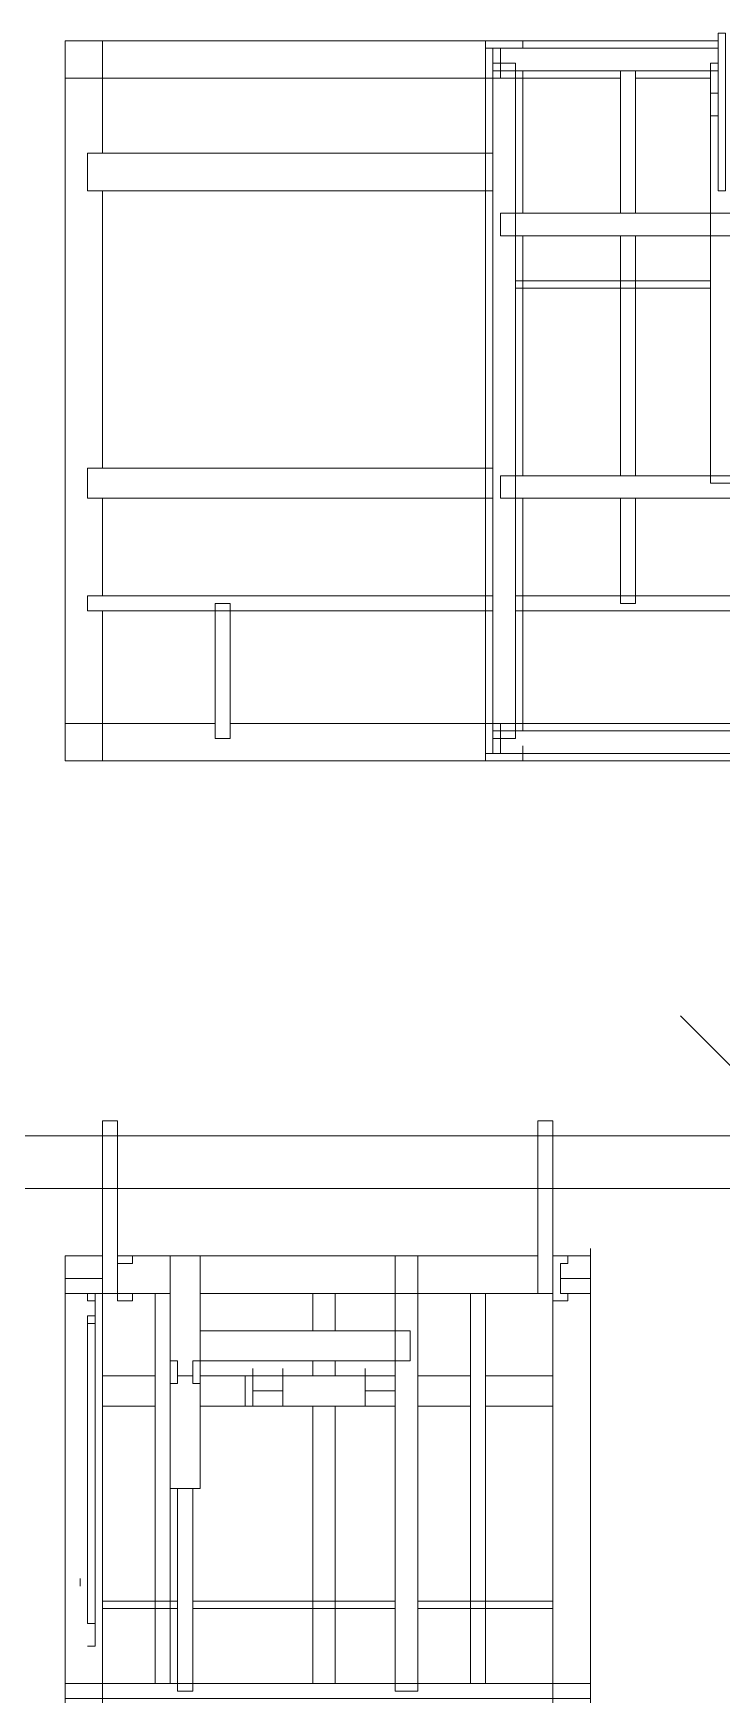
# Model space of a CAD drawing. Header units: inches. Extents: x -1128 to 651, y 96 to 845.
# Drawn here: x -201.96 to -199.23, y 787.3 to 793.89 of the extents above; entities that cross this region are included whole.
import ezdxf

# ---------------------------------------------------------------- set-up
doc = ezdxf.new("R2010")
doc.units = ezdxf.units.IN
doc.header["$MEASUREMENT"] = 0
doc.layers.add('Layer 1', color=7, linetype='Continuous')

msp = doc.modelspace()

# ---------------------------------------------------------------- linework, layer by layer
at = {"layer": 'Layer 1', "color": 0, "lineweight": 5}
for points in [[(-201.8337, 793.8602), (-201.6851, 793.8602)], [(-201.8337, 791.0055), (-201.8337, 793.8602)], [(-201.8337, 793.8602), (-200.1684, 793.8602)], [(-201.8337, 793.7116), (-201.8337, 793.8602)], [(-201.6851, 793.4142), (-201.6851, 793.8602)], [(-200.1684, 793.8602), (-200.1684, 793.8305)], [(-200.0196, 793.8602), (-200.1684, 793.8602)], [(-200.0196, 793.8305), (-200.0196, 793.8602)], [(-200.0196, 793.8305), (-200.0196, 793.8602)], [(-200.0196, 793.8602), (-199.2464, 793.8602)], [(-199.2464, 793.89), (-199.2169, 793.89)], [(-199.2464, 793.2656), (-199.2169, 793.2656), (-199.2169, 793.89)], [(-199.2464, 793.89), (-199.2464, 793.2656)], [(-200.1684, 793.8305), (-200.1684, 791.0353)], [(-200.1684, 793.8305), (-200.1089, 793.8305)], [(-200.1387, 793.7414), (-200.1387, 793.8305)], [(-200.1387, 793.8305), (-199.2464, 793.8305)], [(-200.1387, 791.0946), (-200.1387, 793.7712), (-200.0494, 793.7712), (-200.0494, 791.0946), (-200.1387, 791.0946)], [(-200.1089, 793.8305), (-200.1089, 793.7116), (-200.0196, 793.7116)], [(-200.1089, 793.8305), (-200.0196, 793.8305)], [(-200.1089, 793.8305), (-200.1089, 793.7116)], [(-199.2762, 792.1057), (-199.2762, 793.7712), (-199.2464, 793.7712)], [(-201.8337, 793.7116), (-200.1684, 793.7116)], [(-200.1684, 793.7116), (-200.1684, 793.7414)], [(-200.1089, 793.7116), (-200.1684, 793.7116)], [(-200.1684, 793.7116), (-200.0196, 793.7116)], [(-200.1387, 793.7414), (-199.2464, 793.7414)], [(-200.0196, 793.7414), (-200.0196, 793.1763)], [(-200.0196, 793.7116), (-200.0196, 793.7414)], [(-200.0196, 793.7116), (-199.6331, 793.7116)], [(-199.6331, 793.1763), (-199.6331, 793.7414)], [(-199.5736, 793.1763), (-199.5736, 793.7414)], [(-199.5736, 793.7116), (-199.2762, 793.7116)], [(-199.2762, 793.6521), (-199.2762, 793.6819)], [(-199.2464, 793.6521), (-199.2762, 793.6521)], [(-199.2762, 793.6521), (-199.2464, 793.6521)], [(-199.2762, 793.5628), (-199.2762, 793.5926)], [(-199.2464, 793.5628), (-199.2762, 793.5628)], [(-199.2762, 793.5628), (-199.2464, 793.5628)], [(-200.1387, 793.2656), (-201.7444, 793.2656), (-201.7444, 793.4142), (-200.1387, 793.4142)], [(-201.6851, 792.1652), (-201.6851, 793.2656)], [(-195.2913, 793.1763), (-200.1089, 793.1763), (-200.1089, 793.087)], [(-195.2913, 793.087), (-200.1089, 793.087)], [(-200.0196, 793.087), (-200.0196, 792.1355)], [(-199.6331, 792.1355), (-199.6331, 793.087)], [(-199.5736, 792.1355), (-199.5736, 793.087)], [(-199.2762, 792.9087), (-200.0494, 792.9087)], [(-199.2762, 792.8789), (-200.0494, 792.8789)], [(-200.1387, 792.1652), (-201.7444, 792.1652), (-201.7444, 792.0464)], [(-200.1089, 792.0464), (-200.1089, 792.1355), (-195.2913, 792.1355), (-195.2913, 792.0464), (-200.1089, 792.0464)], [(-199.1871, 792.1057), (-199.2762, 792.1057)], [(-201.7444, 792.0464), (-200.1387, 792.0464)], [(-201.6851, 791.6597), (-201.6851, 792.0464)], [(-200.0196, 792.0464), (-200.0196, 791.1244)], [(-199.6331, 791.6299), (-199.6331, 792.0464)], [(-199.5736, 791.6299), (-199.5736, 792.0464)], [(-201.8337, 791.0055), (-201.6851, 791.0055), (-201.6851, 791.6001)], [(-200.1387, 791.6597), (-201.7444, 791.6597)], [(-201.7444, 791.6001), (-201.7444, 791.6597)], [(-200.1387, 791.6001), (-201.7444, 791.6001)], [(-201.1795, 791.0946), (-201.1795, 791.6299), (-201.2388, 791.6299), (-201.2388, 791.0946), (-201.1795, 791.0946)], [(-197.73, 791.6597), (-200.0494, 791.6597)], [(-197.73, 791.6001), (-200.0494, 791.6001)], [(-199.5736, 791.6299), (-199.6331, 791.6299)], [(-201.2388, 791.1541), (-201.8337, 791.1541)], [(-201.8337, 791.0055), (-201.8337, 791.1541)], [(-200.1684, 791.1541), (-201.1795, 791.1541)], [(-200.1684, 791.1541), (-200.1684, 791.1839)], [(-200.0196, 791.1541), (-200.1684, 791.1541)], [(-200.1684, 791.1541), (-200.1089, 791.1541)], [(-200.1089, 791.1541), (-200.0196, 791.1541)], [(-200.1089, 791.1541), (-200.1089, 791.0353), (-200.0196, 791.0353)], [(-200.1089, 791.1541), (-200.1089, 791.0353)], [(-200.0196, 791.1541), (-200.0196, 791.1839)], [(-198.5327, 791.1541), (-200.0196, 791.1541)], [(-200.1387, 791.1244), (-195.2913, 791.1244), (-195.2913, 791.0353), (-200.1387, 791.0353), (-200.1387, 791.1244)], [(-200.1684, 791.0055), (-201.8337, 791.0055)], [(-200.1684, 791.0353), (-200.1684, 791.0055)], [(-200.1089, 791.0353), (-200.1684, 791.0353)], [(-200.1684, 791.0055), (-200.0196, 791.0055)], [(-200.0196, 791.0353), (-200.0196, 791.0648)], [(-200.0196, 791.0055), (-200.0196, 791.0353)], [(-197.73, 791.0055), (-200.0196, 791.0055)], [(-198.4437, 789.0429), (-199.3952, 789.9945)], [(-201.6851, 788.8941), (-201.6851, 789.578), (-201.6256, 789.578)], [(-201.6256, 788.8941), (-201.6256, 789.578)], [(-199.9008, 789.578), (-199.9603, 789.578), (-199.9603, 788.8941)], [(-199.9008, 789.578), (-199.9008, 788.8941), (-199.9603, 788.8941)], [(-197.8191, 789.5187), (-204.183, 789.5187)], [(-197.8191, 789.5187), (-204.183, 789.5187)], [(-204.183, 789.3106), (-197.8191, 789.3106), (-203.6775, 789.3106), (-204.183, 789.3106)], [(-201.8337, 779.3782), (-201.6851, 779.3782), (-201.6851, 789.0429)], [(-201.8337, 779.3782), (-201.8337, 789.0429), (-201.6851, 789.0429)], [(-201.8337, 789.0429), (-201.8337, 788.8941)], [(-201.8337, 789.0429), (-201.8337, 788.9536)], [(-201.8337, 788.8941), (-201.8337, 789.0429)], [(-201.6851, 789.0429), (-201.8337, 789.0429)], [(-201.6851, 789.0429), (-201.6851, 789.0727)], [(-201.6851, 788.8941), (-201.6851, 789.0429), (-201.6851, 788.9536), (-201.6851, 788.8941)], [(-201.6256, 789.0429), (-201.6256, 788.8643)], [(-201.6256, 789.0429), (-201.566, 789.0429), (-201.566, 789.0131)], [(-201.4174, 789.0429), (-201.566, 789.0429)], [(-201.4174, 788.1209), (-201.4174, 789.0429), (-201.2984, 789.0429), (-201.2984, 788.1209), (-201.4174, 788.1209)], [(-199.9603, 789.0429), (-201.2984, 789.0429)], [(-200.5252, 787.3181), (-200.5252, 789.0429)], [(-200.4361, 789.0429), (-200.4361, 787.3181), (-200.5252, 787.3181)], [(-200.5252, 789.0429), (-200.4361, 789.0429)], [(-199.9008, 789.0429), (-199.9008, 788.8643)], [(-199.8413, 789.0429), (-199.9008, 789.0429)], [(-199.8413, 789.0429), (-199.8413, 789.0131), (-199.871, 789.0131)], [(-199.752, 779.3782), (-199.752, 789.0429), (-199.8413, 789.0429)], [(-199.752, 789.0429), (-199.8413, 789.0429)], [(-199.752, 789.0429), (-199.752, 789.0727)], [(-199.752, 788.8941), (-199.752, 789.0429), (-199.752, 788.9536)], [(-199.752, 789.0429), (-199.752, 788.8941)], [(-201.566, 788.8941), (-201.6256, 788.8941), (-201.6256, 789.0131)], [(-201.6256, 789.0131), (-201.566, 789.0131)], [(-199.871, 789.0131), (-199.871, 788.9536), (-199.752, 788.9536)], [(-199.871, 788.8941), (-199.871, 789.0131)], [(-201.8337, 788.9536), (-201.6851, 788.9536)], [(-201.6851, 788.9536), (-201.8337, 788.9536)], [(-201.8337, 788.8941), (-201.8337, 788.9536)], [(-201.8337, 788.8941), (-201.8337, 788.9238)], [(-201.6851, 788.8941), (-201.8337, 788.8941)], [(-201.7146, 788.8941), (-201.7444, 788.8941)], [(-201.7444, 788.8941), (-201.7444, 788.8643)], [(-201.7146, 788.7752), (-201.7146, 788.8941)], [(-201.6851, 788.8941), (-201.6851, 788.9238)], [(-201.6256, 788.8941), (-201.6851, 788.8941)], [(-201.566, 788.8941), (-201.566, 788.8643), (-201.6256, 788.8643)], [(-201.4174, 788.8941), (-201.566, 788.8941)], [(-201.4767, 787.3477), (-201.4767, 788.8941)], [(-201.4174, 788.6264), (-201.4174, 788.8941)], [(-199.9603, 788.8941), (-201.2984, 788.8941)], [(-200.8524, 788.7455), (-200.8524, 788.8941)], [(-200.7631, 788.7455), (-200.7631, 788.8941)], [(-200.2277, 787.3477), (-200.2277, 788.8941)], [(-200.1684, 787.3477), (-200.1684, 788.8941)], [(-199.8413, 788.8941), (-199.8413, 788.8643), (-199.9008, 788.8643)], [(-199.871, 788.8941), (-199.871, 788.9536), (-199.752, 788.9536)], [(-199.8413, 788.8941), (-199.871, 788.8941)], [(-199.752, 788.8941), (-199.8413, 788.8941)], [(-199.752, 788.9536), (-199.752, 788.8941)], [(-199.752, 788.8941), (-199.752, 788.9238)], [(-201.7444, 788.8643), (-201.7146, 788.8643)], [(-201.7146, 788.8643), (-201.7146, 788.805)], [(-199.752, 779.3782), (-199.9008, 779.3782), (-199.9008, 788.8643)], [(-201.7444, 788.805), (-201.7444, 788.7752)], [(-201.7146, 788.805), (-201.7444, 788.805)], [(-201.7444, 788.7752), (-201.7146, 788.7752), (-201.7146, 787.5858), (-201.7444, 787.5858), (-201.7444, 788.7752)], [(-201.7444, 788.7752), (-201.7146, 788.7752)], [(-201.2984, 788.6264), (-200.4659, 788.6264), (-200.4659, 788.7455), (-201.2984, 788.7455)], [(-201.6851, 788.5671), (-201.4767, 788.5671)], [(-201.4174, 788.6264), (-201.4174, 788.5373)], [(-201.3877, 788.6264), (-201.4174, 788.6264)], [(-201.4174, 788.5373), (-201.3877, 788.5373), (-201.3877, 788.5671), (-201.3877, 788.6264)], [(-201.3281, 788.6264), (-201.3281, 788.5671), (-201.3877, 788.5671)], [(-201.3877, 788.5671), (-201.3281, 788.5671)], [(-201.2984, 788.6264), (-201.3281, 788.6264)], [(-201.3281, 788.5671), (-201.3281, 788.5373)], [(-201.2984, 788.5373), (-201.2984, 788.6264)], [(-201.2984, 788.5671), (-201.12, 788.5671)], [(-201.0902, 788.5671), (-201.12, 788.5671)], [(-201.12, 788.5671), (-201.12, 788.448)], [(-201.0902, 788.5671), (-201.0902, 788.5966)], [(-201.0902, 788.5076), (-201.0902, 788.5671)], [(-200.9712, 788.5671), (-200.9712, 788.5076), (-201.0902, 788.5076)], [(-201.0902, 788.448), (-201.0902, 788.5671), (-200.5252, 788.5671)], [(-200.9712, 788.5671), (-200.9712, 788.5966)], [(-200.9712, 788.5076), (-200.9712, 788.448), (-200.9712, 788.5671)], [(-200.8524, 788.5671), (-200.8524, 788.6264)], [(-200.7631, 788.5671), (-200.7631, 788.6264)], [(-200.6442, 788.5671), (-200.6442, 788.5966)], [(-200.6442, 788.5076), (-200.6442, 788.5671)], [(-200.6442, 788.448), (-200.6442, 788.5671)], [(-200.5252, 788.5671), (-200.5252, 788.5966)], [(-200.5252, 788.5671), (-200.5252, 788.5076)], [(-200.4361, 788.5671), (-200.2277, 788.5671)], [(-200.1684, 788.5671), (-199.9008, 788.5671)], [(-201.4174, 787.3477), (-201.4174, 788.5373)], [(-201.3281, 788.5373), (-201.2984, 788.5373)], [(-200.9712, 788.5076), (-201.0902, 788.5076), (-201.0902, 788.448)], [(-200.5252, 788.5076), (-200.6442, 788.5076), (-200.6442, 788.448)], [(-200.6442, 788.5076), (-200.5252, 788.5076)], [(-200.5252, 788.5076), (-200.5252, 788.448)], [(-201.6851, 788.448), (-201.4767, 788.448)], [(-201.4174, 788.448), (-201.4174, 788.4778)], [(-201.2984, 788.448), (-201.12, 788.448)], [(-201.12, 788.448), (-201.0902, 788.448)], [(-201.0902, 788.448), (-201.0902, 788.4778)], [(-200.5252, 788.448), (-201.0902, 788.448)], [(-200.9712, 788.448), (-200.9712, 788.4778)], [(-200.8524, 787.3477), (-200.8524, 788.448)], [(-200.7631, 787.3477), (-200.7631, 788.448)], [(-200.5252, 788.448), (-200.5252, 788.4778)], [(-200.4361, 788.448), (-200.2277, 788.448)], [(-200.1684, 788.448), (-199.9008, 788.448)], [(-201.3281, 787.3181), (-201.3877, 787.3181), (-201.3877, 788.1209)], [(-201.3281, 787.3181), (-201.3281, 788.1209)], [(-201.7741, 787.7344), (-201.7741, 787.7641)], [(-201.7741, 787.7344), (-201.7741, 787.7641)], [(-199.752, 787.7344), (-199.752, 787.7641)], [(-199.752, 787.7344), (-199.752, 787.7641)], [(-201.3877, 787.6748), (-201.6851, 787.6748)], [(-201.3877, 787.6451), (-201.6851, 787.6451)], [(-200.5252, 787.6748), (-201.3281, 787.6748)], [(-200.5252, 787.6451), (-201.3281, 787.6451)], [(-199.9008, 787.6748), (-200.4361, 787.6748)], [(-199.9008, 787.6451), (-200.4361, 787.6451)], [(-201.7444, 787.5858), (-201.7444, 787.6153)], [(-201.7444, 787.5858), (-201.7146, 787.5858), (-201.7146, 787.4965)], [(-201.7146, 787.5858), (-201.7146, 787.4965), (-201.7444, 787.4965)], [(-201.7444, 787.5858), (-201.7146, 787.5858)], [(-201.7146, 787.4965), (-201.7444, 787.4965)], [(-199.752, 787.2884), (-201.8337, 787.2884), (-201.8337, 787.3477), (-199.752, 787.3477), (-199.752, 787.2884)]]:
    msp.add_lwpolyline(points, dxfattribs=at)

doc.saveas('drawing.dxf')
